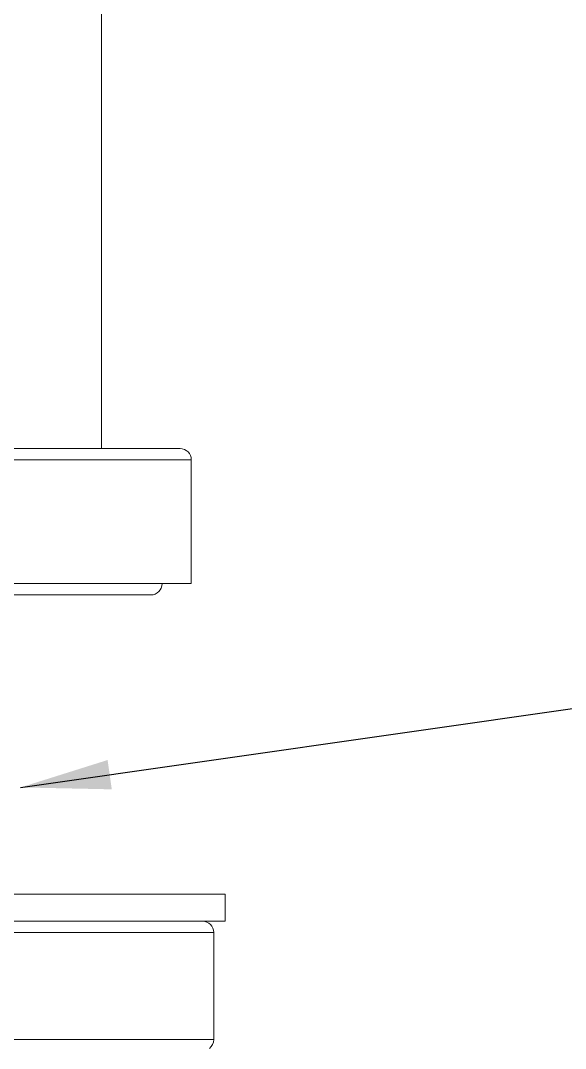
# Model space of a CAD drawing. Header units: millimetres. Extents: x 13381 to 13975, y 1032 to 1872.
# Drawn here: x 13882.95 to 13907.19, y 1303.98 to 1349.65 of the extents above; entities that cross this region are included whole.
import ezdxf

# ---------------------------------------------------------------- set-up
doc = ezdxf.new("R2010")
doc.units = ezdxf.units.MM
doc.layers.add('DIM_', color=5, linetype='Continuous', lineweight=9)
doc.styles.get("Standard").update_dxf_attribs({"font": 'arial.ttf'})
doc.dimstyles.new('사본(2) STANDARD', dxfattribs={"dimscale": 0, "dimtxt": 4, "dimasz": 4, "dimexe": 1.25, "dimexo": 0.625, "dimgap": 1.5, "dimtad": 3, "dimtih": 1, "dimtoh": 1, "dimdec": 1, "dimzin": 9, "dimdsep": 46, "dimtxsty": 'Standard', "dimcen": 2.5, "dimclrd": 5, "dimclre": 5, "dimclrt": 5, "dimadec": 0, "dimazin": 0, "dimtfac": 1, "dimtdec": 1, "dimtmove": 0, "dimatfit": 3, "dimfxl": 1.25, "dimtfill": 1, "dimtolj": 1, "dimtzin": 0, "dimarcsym": 0})

msp = doc.modelspace()

# ---------------------------------------------------------------- linework, layer by layer
at = {"linetype": 'Continuous', "lineweight": 18}
for p, q in [((13886.548, 1330.629), (13886.548, 1576.629)), ((13890.048, 1330.629), (13844.048, 1330.629)), ((13890.548, 1330.129), (13890.548, 1324.629)), ((13843.548, 1324.629), (13890.548, 1324.629)), ((13867.048, 1324.129), (13888.75, 1324.129)), ((13867.048, 1310.829), (13892.048, 1310.829)), ((13892.048, 1309.629), (13892.048, 1310.829)), ((13867.048, 1309.629), (13892.048, 1309.629)), ((13891.548, 1304.376), (13891.548, 1309.129))]:
    msp.add_line(p, q, dxfattribs=at)
at = {"linetype": 'Continuous', "lineweight": 13}
for p, q in [((13890.548, 1330.129), (13843.548, 1330.129)), ((13867.048, 1309.129), (13891.548, 1309.129)), ((13867.048, 1304.376), (13891.548, 1304.376))]:
    msp.add_line(p, q, dxfattribs=at)
at = {"linetype": 'Continuous', "lineweight": 18}
for centre, start, end in [((13890.048, 1330.129), 0, 90.0125), ((13888.75, 1324.629), 270, 0), ((13891.048, 1309.129), 0, 90), ((13891.048, 1304.376), 307.5686, 0)]:
    msp.add_arc(centre, 0.5, start, end, dxfattribs=at)

# ---------------------------------------------------------------- leaders
at = {"layer": 'DIM_'}
msp.add_leader([(13882.958, 1315.576), (13916.908, 1320.429), (13948.627, 1320.429)], dimstyle='사본(2) STANDARD', override={"dimscale": 1, "dimtad": 0}, dxfattribs=at)

doc.saveas('drawing.dxf')
